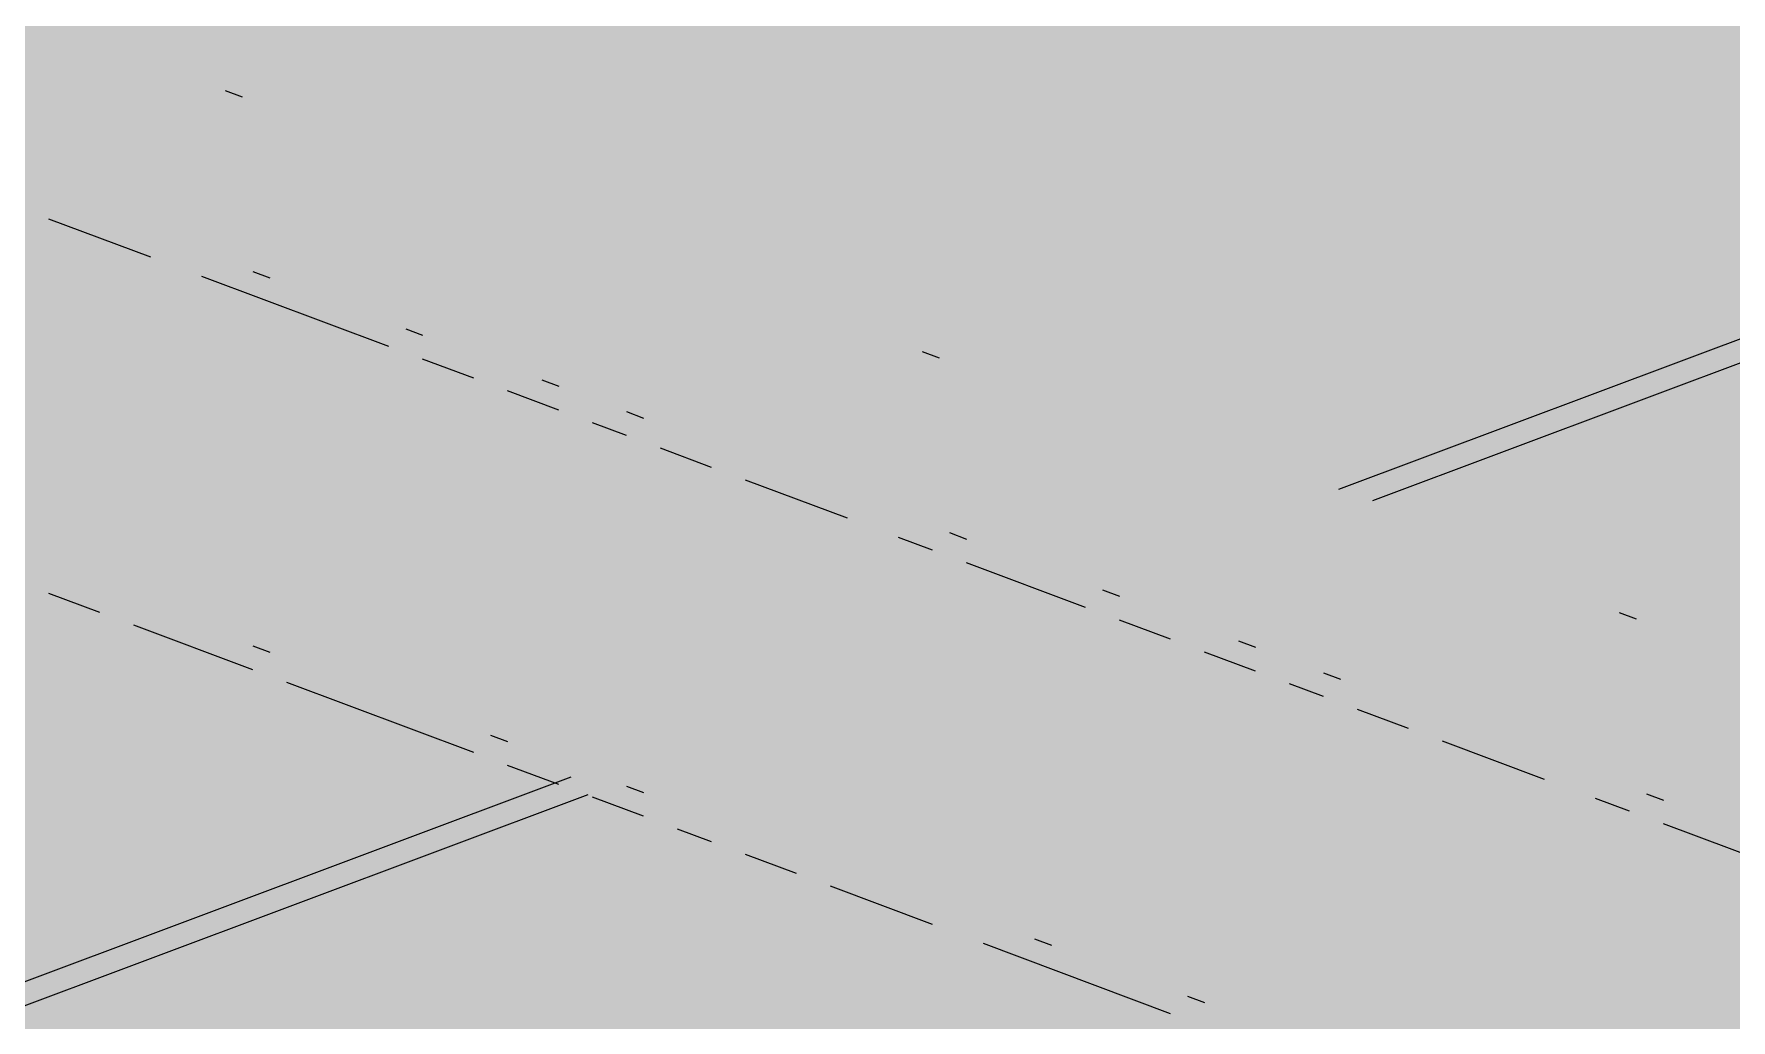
# Paper-space layout '03 3D Building and Roof' of a CAD drawing. Header units: millimetres. Extents: x 5 to 415, y 5 to 292.
# Drawn here: x 172.34 to 178.55, y 104.94 to 108.54 of the extents above; entities that cross this region are included whole.
import ezdxf

# ---------------------------------------------------------------- set-up
doc = ezdxf.new("R2010")
doc.units = ezdxf.units.MM
doc.layers.add('EXISTING', color=7, linetype='Continuous')
doc.layers.add('IMAGES', color=7, linetype='Continuous')

# ---------------------------------------------------------------- blocks, each defined once
blk = doc.blocks.new('SHEET_03')
at = {"layer": 'EXISTING', "color": 250, "lineweight": 9}
for p, q in [((177.1141, 106.8764), (181.482, 108.5126)), ((177.2389, 106.8357), (181.5444, 108.4485)), ((173.1044, 108.3111), (173.0422, 108.3344)), ((172.7686, 107.7252), (172.3955, 107.865)), ((173.6391, 107.3991), (172.9551, 107.6554)), ((173.1417, 107.6729), (173.2038, 107.6496)), ((173.7013, 107.4633), (173.7634, 107.44)), ((173.95, 107.2827), (173.7634, 107.3526)), ((175.6537, 107.3561), (175.5915, 107.3794)), ((174.1987, 107.2769), (174.2609, 107.2536)), ((174.2609, 107.1662), (174.0743, 107.2361)), ((174.5096, 107.1605), (174.5717, 107.1372)), ((174.5096, 107.073), (174.3852, 107.1196)), ((174.8205, 106.9566), (174.6339, 107.0265)), ((175.3179, 106.7703), (174.9448, 106.91)), ((175.6909, 106.7179), (175.7531, 106.6946)), ((175.6288, 106.6538), (175.5044, 106.7004)), ((176.1884, 106.4442), (175.7531, 106.6072)), ((172.5821, 106.4257), (172.3955, 106.4956)), ((176.2505, 106.5083), (176.3127, 106.485)), ((178.203, 106.4012), (178.1408, 106.4244)), ((173.1417, 106.2161), (172.7064, 106.3792)), ((176.4993, 106.3277), (176.3127, 106.3976)), ((173.1417, 106.3035), (173.2038, 106.2802)), ((176.8101, 106.2112), (176.6236, 106.2811)), ((176.748, 106.3219), (176.8101, 106.2986)), ((173.95, 105.9133), (173.266, 106.1695)), ((177.0589, 106.1181), (176.9345, 106.1647)), ((177.0589, 106.2055), (177.121, 106.1822)), ((177.3697, 106.0016), (177.1832, 106.0715)), ((174.0121, 105.9774), (174.0743, 105.9541)), ((177.8672, 105.8153), (177.4941, 105.955)), ((174.2609, 105.7969), (174.0743, 105.8667)), ((166.5065, 102.9027), (174.3062, 105.8245)), ((174.5096, 105.7911), (174.5717, 105.7678)), ((166.5065, 102.8153), (174.3686, 105.7605)), ((174.5717, 105.6804), (174.3852, 105.7503)), ((178.1781, 105.6988), (178.0537, 105.7454)), ((178.2402, 105.7629), (178.3024, 105.7396)), ((174.8205, 105.5872), (174.6961, 105.6338)), ((178.7377, 105.4892), (178.3024, 105.6522)), ((175.1313, 105.4708), (174.9448, 105.5406)), ((175.6288, 105.2844), (175.2557, 105.4242)), ((176.0018, 105.2321), (176.064, 105.2088)), ((176.4993, 104.9583), (175.8153, 105.2146)), ((176.5614, 105.0225), (176.6236, 104.9992))]:
    blk.add_line(p, q, dxfattribs=at)
at = {"layer": 'IMAGES', "color": 7}
for points in [[(172.2658, 108.4), (172.4371, 108.4), (172.2658, 108.5714), (172.4371, 108.5714)], [(172.4371, 108.4), (172.6085, 108.4), (172.4371, 108.5714), (172.6085, 108.5714)], [(172.6085, 108.4), (172.7798, 108.4), (172.6085, 108.5714), (172.7798, 108.5714)], [(172.7798, 108.4), (172.9512, 108.4), (172.7798, 108.5714), (172.9512, 108.5714)], [(172.9512, 108.4), (173.4653, 108.4), (172.9512, 108.5714), (173.4653, 108.5714)], [(173.4653, 108.4), (178.0921, 108.4), (173.4653, 108.5714), (178.0921, 108.5714)], [(178.0921, 108.4), (178.2635, 108.4), (178.0921, 108.5714), (178.2635, 108.5714)], [(178.2635, 108.4), (178.6062, 108.4), (178.2635, 108.5714), (178.6062, 108.5714)], [(172.0944, 108.2286), (172.4371, 108.2286), (172.0944, 108.4), (172.4371, 108.4)], [(172.4371, 108.2286), (172.6085, 108.2286), (172.4371, 108.4), (172.6085, 108.4)], [(172.6085, 108.2286), (172.7798, 108.2286), (172.6085, 108.4), (172.7798, 108.4)], [(172.7798, 108.2286), (172.9512, 108.2286), (172.7798, 108.4), (172.9512, 108.4)], [(172.9512, 108.2286), (173.1226, 108.2286), (172.9512, 108.4), (173.1226, 108.4)], [(173.1226, 108.2286), (173.2939, 108.2286), (173.1226, 108.4), (173.2939, 108.4)], [(173.2939, 108.2286), (173.4653, 108.2286), (173.2939, 108.4), (173.4653, 108.4)], [(173.4653, 108.2286), (173.6367, 108.2286), (173.4653, 108.4), (173.6367, 108.4)], [(173.6367, 108.2286), (173.808, 108.2286), (173.6367, 108.4), (173.808, 108.4)], [(173.808, 108.2286), (178.0921, 108.2286), (173.808, 108.4), (178.0921, 108.4)], [(178.0921, 108.2286), (178.4348, 108.2286), (178.0921, 108.4), (178.4348, 108.4)], [(178.4348, 108.2286), (178.6062, 108.2286), (178.4348, 108.4), (178.6062, 108.4)], [(172.2658, 108.0571), (172.4371, 108.0571), (172.2658, 108.2286), (172.4371, 108.2286)], [(172.4371, 108.0571), (172.7798, 108.0571), (172.4371, 108.2286), (172.7798, 108.2286)], [(172.7798, 108.0571), (172.9512, 108.0571), (172.7798, 108.2286), (172.9512, 108.2286)], [(172.9512, 108.0571), (173.2939, 108.0571), (172.9512, 108.2286), (173.2939, 108.2286)], [(173.2939, 108.0571), (173.4653, 108.0571), (173.2939, 108.2286), (173.4653, 108.2286)], [(173.4653, 108.0571), (173.6367, 108.0571), (173.4653, 108.2286), (173.6367, 108.2286)], [(173.6367, 108.0571), (173.808, 108.0571), (173.6367, 108.2286), (173.808, 108.2286)], [(173.808, 108.0571), (173.9794, 108.0571), (173.808, 108.2286), (173.9794, 108.2286)], [(173.9794, 108.0571), (174.3221, 108.0571), (173.9794, 108.2286), (174.3221, 108.2286)], [(174.3221, 108.0571), (177.4066, 108.0571), (174.3221, 108.2286), (177.4066, 108.2286)], [(177.4066, 108.0571), (177.578, 108.0571), (177.4066, 108.2286), (177.578, 108.2286)], [(177.578, 108.0571), (178.0921, 108.0571), (177.578, 108.2286), (178.0921, 108.2286)], [(178.0921, 108.0571), (178.2635, 108.0571), (178.0921, 108.2286), (178.2635, 108.2286)], [(178.2635, 108.0571), (178.4348, 108.0571), (178.2635, 108.2286), (178.4348, 108.2286)], [(178.4348, 108.0571), (178.6062, 108.0571), (178.4348, 108.2286), (178.6062, 108.2286)], [(172.2658, 107.8857), (172.4371, 107.8857), (172.2658, 108.0571), (172.4371, 108.0571)], [(172.4371, 107.8857), (172.6085, 107.8857), (172.4371, 108.0571), (172.6085, 108.0571)], [(172.6085, 107.8857), (172.7798, 107.8857), (172.6085, 108.0571), (172.7798, 108.0571)], [(172.7798, 107.8857), (173.1226, 107.8857), (172.7798, 108.0571), (173.1226, 108.0571)], [(173.1226, 107.7143), (173.2939, 107.7143), (173.1226, 108.0571), (173.2939, 108.0571)], [(173.2939, 107.8857), (173.4653, 107.8857), (173.2939, 108.0571), (173.4653, 108.0571)], [(173.4653, 107.8857), (173.6367, 107.8857), (173.4653, 108.0571), (173.6367, 108.0571)], [(173.6367, 107.8857), (173.808, 107.8857), (173.6367, 108.0571), (173.808, 108.0571)], [(173.808, 107.8857), (173.9794, 107.8857), (173.808, 108.0571), (173.9794, 108.0571)], [(173.9794, 107.8857), (174.3221, 107.8857), (173.9794, 108.0571), (174.3221, 108.0571)], [(174.3221, 107.8857), (174.6648, 107.8857), (174.3221, 108.0571), (174.6648, 108.0571)], [(174.6648, 107.8857), (174.8362, 107.8857), (174.6648, 108.0571), (174.8362, 108.0571)], [(174.8362, 107.8857), (176.8926, 107.8857), (174.8362, 108.0571), (176.8926, 108.0571)], [(176.8926, 107.8857), (177.0639, 107.8857), (176.8926, 108.0571), (177.0639, 108.0571)], [(177.0639, 107.8857), (177.4066, 107.8857), (177.0639, 108.0571), (177.4066, 108.0571)], [(177.4066, 107.8857), (177.578, 107.8857), (177.4066, 108.0571), (177.578, 108.0571)], [(177.578, 107.8857), (177.9207, 107.8857), (177.578, 108.0571), (177.9207, 108.0571)], [(177.9207, 107.8857), (178.0921, 107.8857), (177.9207, 108.0571), (178.0921, 108.0571)], [(178.0921, 107.8857), (178.2635, 107.8857), (178.0921, 108.0571), (178.2635, 108.0571)], [(178.2635, 107.8857), (178.4348, 107.8857), (178.2635, 108.0571), (178.4348, 108.0571)], [(178.4348, 107.8857), (178.6062, 107.8857), (178.4348, 108.0571), (178.6062, 108.0571)], [(172.2658, 107.7143), (172.7798, 107.7143), (172.2658, 107.8857), (172.7798, 107.8857)], [(172.7798, 107.7143), (172.9512, 107.7143), (172.7798, 107.8857), (172.9512, 107.8857)], [(172.9512, 107.7143), (173.1226, 107.7143), (172.9512, 107.8857), (173.1226, 107.8857)], [(173.2939, 107.7143), (173.4653, 107.7143), (173.2939, 107.8857), (173.4653, 107.8857)], [(173.4653, 107.7143), (173.6367, 107.7143), (173.4653, 107.8857), (173.6367, 107.8857)], [(173.6367, 107.7143), (173.9794, 107.7143), (173.6367, 107.8857), (173.9794, 107.8857)], [(173.9794, 107.7143), (174.1508, 107.7143), (173.9794, 107.8857), (174.1508, 107.8857)], [(174.1508, 107.7143), (174.3221, 107.7143), (174.1508, 107.8857), (174.3221, 107.8857)], [(174.3221, 107.7143), (174.4935, 107.7143), (174.3221, 107.8857), (174.4935, 107.8857)], [(174.4935, 107.7143), (174.6648, 107.7143), (174.4935, 107.8857), (174.6648, 107.8857)], [(174.6648, 107.7143), (174.8362, 107.7143), (174.6648, 107.8857), (174.8362, 107.8857)], [(174.8362, 107.7143), (175.1789, 107.7143), (174.8362, 107.8857), (175.1789, 107.8857)], [(175.1789, 107.7143), (176.5498, 107.7143), (175.1789, 107.8857), (176.5498, 107.8857)], [(176.5498, 107.7143), (176.7212, 107.7143), (176.5498, 107.8857), (176.7212, 107.8857)], [(176.7212, 107.7143), (176.8926, 107.7143), (176.7212, 107.8857), (176.8926, 107.8857)], [(176.8926, 107.7143), (177.0639, 107.7143), (176.8926, 107.8857), (177.0639, 107.8857)], [(177.0639, 107.7143), (177.4066, 107.7143), (177.0639, 107.8857), (177.4066, 107.8857)], [(177.4066, 107.7143), (177.578, 107.7143), (177.4066, 107.8857), (177.578, 107.8857)], [(177.578, 107.7143), (177.7494, 107.7143), (177.578, 107.8857), (177.7494, 107.8857)], [(177.7494, 107.7143), (177.9207, 107.7143), (177.7494, 107.8857), (177.9207, 107.8857)], [(177.9207, 107.7143), (178.0921, 107.7143), (177.9207, 107.8857), (178.0921, 107.8857)], [(178.0921, 107.7143), (178.9489, 107.7143), (178.0921, 107.8857), (178.9489, 107.8857)], [(172.2658, 107.5429), (172.4371, 107.5429), (172.2658, 107.7143), (172.4371, 107.7143)], [(172.4371, 107.5429), (172.6085, 107.5429), (172.4371, 107.7143), (172.6085, 107.7143)], [(172.6085, 107.5429), (172.9512, 107.5429), (172.6085, 107.7143), (172.9512, 107.7143)], [(172.9512, 107.5429), (173.1226, 107.5429), (172.9512, 107.7143), (173.1226, 107.7143)], [(173.1226, 107.3714), (173.2939, 107.3714), (173.1226, 107.7143), (173.2939, 107.7143)], [(173.2939, 107.5429), (173.4653, 107.5429), (173.2939, 107.7143), (173.4653, 107.7143)], [(173.4653, 107.5429), (173.6367, 107.5429), (173.4653, 107.7143), (173.6367, 107.7143)], [(173.6367, 107.5429), (173.808, 107.5429), (173.6367, 107.7143), (173.808, 107.7143)], [(173.808, 107.5429), (174.1508, 107.5429), (173.808, 107.7143), (174.1508, 107.7143)], [(174.1508, 107.5429), (174.3221, 107.5429), (174.1508, 107.7143), (174.3221, 107.7143)], [(174.3221, 107.5429), (174.4935, 107.5429), (174.3221, 107.7143), (174.4935, 107.7143)], [(174.4935, 107.5429), (174.6648, 107.5429), (174.4935, 107.7143), (174.6648, 107.7143)], [(174.6648, 107.5429), (174.8362, 107.5429), (174.6648, 107.7143), (174.8362, 107.7143)], [(174.8362, 107.5429), (175.0076, 107.5429), (174.8362, 107.7143), (175.0076, 107.7143)], [(175.0076, 107.5429), (175.1789, 107.5429), (175.0076, 107.7143), (175.1789, 107.7143)], [(175.1789, 107.5429), (175.693, 107.5429), (175.1789, 107.7143), (175.693, 107.7143)], [(175.693, 107.5429), (176.0357, 107.5429), (175.693, 107.7143), (176.0357, 107.7143)], [(176.0357, 107.5429), (176.2071, 107.5429), (176.0357, 107.7143), (176.2071, 107.7143)], [(176.2071, 107.5429), (176.5498, 107.5429), (176.2071, 107.7143), (176.5498, 107.7143)], [(176.5498, 107.5429), (176.7212, 107.5429), (176.5498, 107.7143), (176.7212, 107.7143)], [(176.7212, 107.5429), (176.8926, 107.5429), (176.7212, 107.7143), (176.8926, 107.7143)], [(176.8926, 107.5429), (177.0639, 107.5429), (176.8926, 107.7143), (177.0639, 107.7143)], [(177.0639, 107.5429), (177.4066, 107.5429), (177.0639, 107.7143), (177.4066, 107.7143)], [(177.4066, 107.5429), (177.578, 107.5429), (177.4066, 107.7143), (177.578, 107.7143)], [(177.578, 107.5429), (178.4348, 107.5429), (177.578, 107.7143), (178.4348, 107.7143)], [(178.4348, 107.5429), (178.9489, 107.5429), (178.4348, 107.7143), (178.9489, 107.7143)], [(171.4089, 107.3714), (172.6085, 107.3714), (171.4089, 107.5429), (172.6085, 107.5429)], [(172.6085, 107.3714), (172.9512, 107.3714), (172.6085, 107.5429), (172.9512, 107.5429)], [(172.9512, 107.3714), (173.1226, 107.3714), (172.9512, 107.5429), (173.1226, 107.5429)], [(173.2939, 107.3714), (173.4653, 107.3714), (173.2939, 107.5429), (173.4653, 107.5429)], [(173.4653, 107.2), (173.6367, 107.2), (173.4653, 107.5429), (173.6367, 107.5429)], [(173.6367, 107.3714), (173.808, 107.3714), (173.6367, 107.5429), (173.808, 107.5429)], [(173.808, 107.3714), (173.9794, 107.3714), (173.808, 107.5429), (173.9794, 107.5429)], [(173.9794, 107.3714), (174.1508, 107.3714), (173.9794, 107.5429), (174.1508, 107.5429)], [(174.1508, 107.3714), (174.3221, 107.3714), (174.1508, 107.5429), (174.3221, 107.5429)], [(174.3221, 107.3714), (174.4935, 107.3714), (174.3221, 107.5429), (174.4935, 107.5429)], [(174.4935, 107.3714), (174.6648, 107.3714), (174.4935, 107.5429), (174.6648, 107.5429)], [(174.6648, 107.3714), (174.8362, 107.3714), (174.6648, 107.5429), (174.8362, 107.5429)], [(174.8362, 107.3714), (175.0076, 107.3714), (174.8362, 107.5429), (175.0076, 107.5429)], [(175.0076, 107.3714), (175.1789, 107.3714), (175.0076, 107.5429), (175.1789, 107.5429)], [(175.1789, 107.3714), (175.3503, 107.3714), (175.1789, 107.5429), (175.3503, 107.5429)], [(175.3503, 107.3714), (175.5217, 107.3714), (175.3503, 107.5429), (175.5217, 107.5429)], [(175.5217, 107.3714), (175.693, 107.3714), (175.5217, 107.5429), (175.693, 107.5429)], [(175.693, 107.3714), (176.0357, 107.3714), (175.693, 107.5429), (176.0357, 107.5429)], [(176.0357, 107.3714), (176.2071, 107.3714), (176.0357, 107.5429), (176.2071, 107.5429)], [(176.2071, 107.3714), (176.3785, 107.3714), (176.2071, 107.5429), (176.3785, 107.5429)], [(176.3785, 107.3714), (176.5498, 107.3714), (176.3785, 107.5429), (176.5498, 107.5429)], [(176.5498, 107.3714), (176.8926, 107.3714), (176.5498, 107.5429), (176.8926, 107.5429)], [(176.8926, 107.3714), (178.0921, 107.3714), (176.8926, 107.5429), (178.0921, 107.5429)], [(178.0921, 107.3714), (178.2635, 107.3714), (178.0921, 107.5429), (178.2635, 107.5429)], [(178.2635, 107.3714), (178.4348, 107.3714), (178.2635, 107.5429), (178.4348, 107.5429)], [(178.4348, 107.3714), (178.6062, 107.3714), (178.4348, 107.5429), (178.6062, 107.5429)], [(171.4089, 107.2), (172.9512, 107.2), (171.4089, 107.3714), (172.9512, 107.3714)], [(172.9512, 107.2), (173.1226, 107.2), (172.9512, 107.3714), (173.1226, 107.3714)], [(173.1226, 107.2), (173.4653, 107.2), (173.1226, 107.3714), (173.4653, 107.3714)], [(173.6367, 107.2), (173.9794, 107.2), (173.6367, 107.3714), (173.9794, 107.3714)], [(173.9794, 107.2), (174.3221, 107.2), (173.9794, 107.3714), (174.3221, 107.3714)], [(174.3221, 107.2), (174.4935, 107.2), (174.3221, 107.3714), (174.4935, 107.3714)], [(174.4935, 107.2), (174.6648, 107.2), (174.4935, 107.3714), (174.6648, 107.3714)], [(174.6648, 107.2), (174.8362, 107.2), (174.6648, 107.3714), (174.8362, 107.3714)], [(174.8362, 107.2), (175.0076, 107.2), (174.8362, 107.3714), (175.0076, 107.3714)], [(175.0076, 107.2), (175.1789, 107.2), (175.0076, 107.3714), (175.1789, 107.3714)], [(175.1789, 107.0286), (175.3503, 107.0286), (175.1789, 107.3714), (175.3503, 107.3714)], [(175.3503, 107.2), (175.5217, 107.2), (175.3503, 107.3714), (175.5217, 107.3714)], [(175.5217, 107.2), (175.693, 107.2), (175.5217, 107.3714), (175.693, 107.3714)], [(175.693, 107.2), (176.2071, 107.2), (175.693, 107.3714), (176.2071, 107.3714)], [(176.2071, 107.2), (176.3785, 107.2), (176.2071, 107.3714), (176.3785, 107.3714)], [(176.3785, 107.2), (176.5498, 107.2), (176.3785, 107.3714), (176.5498, 107.3714)], [(176.5498, 107.2), (176.7212, 107.2), (176.5498, 107.3714), (176.7212, 107.3714)], [(176.7212, 107.0286), (176.8926, 107.0286), (176.7212, 107.3714), (176.8926, 107.3714)], [(176.8926, 107.2), (177.578, 107.2), (176.8926, 107.3714), (177.578, 107.3714)], [(177.578, 107.2), (177.7494, 107.2), (177.578, 107.3714), (177.7494, 107.3714)], [(177.7494, 107.2), (177.9207, 107.2), (177.7494, 107.3714), (177.9207, 107.3714)], [(177.9207, 107.2), (178.0921, 107.2), (177.9207, 107.3714), (178.0921, 107.3714)], [(178.0921, 107.2), (178.4348, 107.2), (178.0921, 107.3714), (178.4348, 107.3714)], [(178.4348, 107.2), (178.6062, 107.2), (178.4348, 107.3714), (178.6062, 107.3714)], [(172.0944, 107.0286), (173.4653, 107.0286), (172.0944, 107.2), (173.4653, 107.2)], [(173.4653, 107.0286), (173.808, 107.0286), (173.4653, 107.2), (173.808, 107.2)], [(173.808, 107.0286), (173.9794, 107.0286), (173.808, 107.2), (173.9794, 107.2)], [(173.9794, 107.0286), (174.1508, 107.0286), (173.9794, 107.2), (174.1508, 107.2)], [(174.1508, 107.0286), (174.3221, 107.0286), (174.1508, 107.2), (174.3221, 107.2)], [(174.3221, 107.0286), (174.4935, 107.0286), (174.3221, 107.2), (174.4935, 107.2)], [(174.4935, 107.0286), (174.6648, 107.0286), (174.4935, 107.2), (174.6648, 107.2)], [(174.6648, 107.0286), (174.8362, 107.0286), (174.6648, 107.2), (174.8362, 107.2)], [(174.8362, 107.0286), (175.0076, 107.0286), (174.8362, 107.2), (175.0076, 107.2)], [(175.0076, 107.0286), (175.1789, 107.0286), (175.0076, 107.2), (175.1789, 107.2)], [(175.3503, 107.0286), (175.5217, 107.0286), (175.3503, 107.2), (175.5217, 107.2)], [(175.5217, 107.0286), (175.693, 107.0286), (175.5217, 107.2), (175.693, 107.2)], [(175.693, 107.0286), (175.8644, 107.0286), (175.693, 107.2), (175.8644, 107.2)], [(175.8644, 107.0286), (176.0357, 107.0286), (175.8644, 107.2), (176.0357, 107.2)], [(176.0357, 107.0286), (176.2071, 107.0286), (176.0357, 107.2), (176.2071, 107.2)], [(176.2071, 107.0286), (176.3785, 107.0286), (176.2071, 107.2), (176.3785, 107.2)], [(176.3785, 106.8571), (176.7212, 106.8571), (176.3785, 107.2), (176.7212, 107.2)], [(176.8926, 107.0286), (177.0639, 107.0286), (176.8926, 107.2), (177.0639, 107.2)], [(177.0639, 107.0286), (177.2353, 107.0286), (177.0639, 107.2), (177.2353, 107.2)], [(177.2353, 107.0286), (177.4066, 107.0286), (177.2353, 107.2), (177.4066, 107.2)], [(177.4066, 107.0286), (177.578, 107.0286), (177.4066, 107.2), (177.578, 107.2)], [(177.578, 107.0286), (177.7494, 107.0286), (177.578, 107.2), (177.7494, 107.2)], [(177.7494, 107.0286), (177.9207, 107.0286), (177.7494, 107.2), (177.9207, 107.2)], [(177.9207, 107.0286), (178.2635, 107.0286), (177.9207, 107.2), (178.2635, 107.2)], [(178.2635, 107.0286), (178.4348, 107.0286), (178.2635, 107.2), (178.4348, 107.2)], [(178.4348, 107.0286), (178.6062, 107.0286), (178.4348, 107.2), (178.6062, 107.2)], [(172.2658, 106.8571), (172.4371, 106.8571), (172.2658, 107.0286), (172.4371, 107.0286)], [(172.4371, 106.8571), (173.808, 106.8571), (172.4371, 107.0286), (173.808, 107.0286)], [(173.808, 106.8571), (173.9794, 106.8571), (173.808, 107.0286), (173.9794, 107.0286)], [(173.9794, 106.8571), (174.3221, 106.8571), (173.9794, 107.0286), (174.3221, 107.0286)], [(174.3221, 106.8571), (174.4935, 106.8571), (174.3221, 107.0286), (174.4935, 107.0286)], [(174.4935, 106.8571), (174.6648, 106.8571), (174.4935, 107.0286), (174.6648, 107.0286)], [(174.6648, 106.8571), (175.0076, 106.8571), (174.6648, 107.0286), (175.0076, 107.0286)], [(175.0076, 106.8571), (175.1789, 106.8571), (175.0076, 107.0286), (175.1789, 107.0286)], [(175.1789, 106.8571), (175.3503, 106.8571), (175.1789, 107.0286), (175.3503, 107.0286)], [(175.3503, 106.8571), (175.5217, 106.8571), (175.3503, 107.0286), (175.5217, 107.0286)], [(175.5217, 106.8571), (175.8644, 106.8571), (175.5217, 107.0286), (175.8644, 107.0286)], [(175.8644, 106.6857), (176.2071, 106.6857), (175.8644, 107.0286), (176.2071, 107.0286)], [(176.2071, 106.8571), (176.3785, 106.8571), (176.2071, 107.0286), (176.3785, 107.0286)], [(176.7212, 106.8571), (176.8926, 106.8571), (176.7212, 107.0286), (176.8926, 107.0286)], [(176.8926, 106.8571), (177.2353, 106.8571), (176.8926, 107.0286), (177.2353, 107.0286)], [(177.2353, 106.8571), (177.4066, 106.8571), (177.2353, 107.0286), (177.4066, 107.0286)], [(177.4066, 106.8571), (177.9207, 106.8571), (177.4066, 107.0286), (177.9207, 107.0286)], [(177.9207, 106.8571), (178.0921, 106.8571), (177.9207, 107.0286), (178.0921, 107.0286)], [(178.0921, 106.8571), (178.2635, 106.8571), (178.0921, 107.0286), (178.2635, 107.0286)], [(178.2635, 106.8571), (178.4348, 106.8571), (178.2635, 107.0286), (178.4348, 107.0286)], [(178.4348, 106.8571), (180.3198, 106.8571), (178.4348, 107.0286), (180.3198, 107.0286)], [(172.2658, 106.6857), (172.4371, 106.6857), (172.2658, 106.8571), (172.4371, 106.8571)], [(172.4371, 106.6857), (172.6085, 106.6857), (172.4371, 106.8571), (172.6085, 106.8571)], [(172.6085, 106.6857), (172.7798, 106.6857), (172.6085, 106.8571), (172.7798, 106.8571)], [(172.7798, 106.6857), (172.9512, 106.6857), (172.7798, 106.8571), (172.9512, 106.8571)], [(172.9512, 106.6857), (174.3221, 106.6857), (172.9512, 106.8571), (174.3221, 106.8571)], [(174.3221, 106.6857), (174.8362, 106.6857), (174.3221, 106.8571), (174.8362, 106.8571)], [(174.8362, 106.6857), (175.0076, 106.6857), (174.8362, 106.8571), (175.0076, 106.8571)], [(175.0076, 106.6857), (175.1789, 106.6857), (175.0076, 106.8571), (175.1789, 106.8571)], [(175.1789, 106.6857), (175.3503, 106.6857), (175.1789, 106.8571), (175.3503, 106.8571)], [(175.3503, 106.6857), (175.5217, 106.6857), (175.3503, 106.8571), (175.5217, 106.8571)], [(175.5217, 106.6857), (175.8644, 106.6857), (175.5217, 106.8571), (175.8644, 106.8571)], [(176.2071, 106.6857), (176.7212, 106.6857), (176.2071, 106.8571), (176.7212, 106.8571)], [(176.7212, 106.6857), (176.8926, 106.6857), (176.7212, 106.8571), (176.8926, 106.8571)], [(176.8926, 106.6857), (177.0639, 106.6857), (176.8926, 106.8571), (177.0639, 106.8571)], [(177.0639, 106.6857), (177.2353, 106.6857), (177.0639, 106.8571), (177.2353, 106.8571)], [(177.2353, 106.6857), (177.4066, 106.6857), (177.2353, 106.8571), (177.4066, 106.8571)], [(177.4066, 106.6857), (177.578, 106.6857), (177.4066, 106.8571), (177.578, 106.8571)], [(177.578, 106.6857), (177.9207, 106.6857), (177.578, 106.8571), (177.9207, 106.8571)], [(177.9207, 106.6857), (178.2635, 106.6857), (177.9207, 106.8571), (178.2635, 106.8571)], [(178.2635, 106.6857), (179.6344, 106.6857), (178.2635, 106.8571), (179.6344, 106.8571)], [(172.2658, 106.5143), (172.4371, 106.5143), (172.2658, 106.6857), (172.4371, 106.6857)], [(172.4371, 106.5143), (172.7798, 106.5143), (172.4371, 106.6857), (172.7798, 106.6857)], [(172.7798, 106.5143), (173.1226, 106.5143), (172.7798, 106.6857), (173.1226, 106.6857)], [(173.1226, 106.5143), (173.4653, 106.5143), (173.1226, 106.6857), (173.4653, 106.6857)], [(173.4653, 106.5143), (173.808, 106.5143), (173.4653, 106.6857), (173.808, 106.6857)], [(173.808, 106.5143), (174.8362, 106.5143), (173.808, 106.6857), (174.8362, 106.6857)], [(174.8362, 106.5143), (175.1789, 106.5143), (174.8362, 106.6857), (175.1789, 106.6857)], [(175.1789, 106.5143), (175.3503, 106.5143), (175.1789, 106.6857), (175.3503, 106.6857)], [(175.3503, 106.5143), (175.5217, 106.5143), (175.3503, 106.6857), (175.5217, 106.6857)], [(175.5217, 106.5143), (175.693, 106.5143), (175.5217, 106.6857), (175.693, 106.6857)], [(175.693, 106.5143), (175.8644, 106.5143), (175.693, 106.6857), (175.8644, 106.6857)], [(175.8644, 106.5143), (176.0357, 106.5143), (175.8644, 106.6857), (176.0357, 106.6857)], [(176.0357, 106.5143), (176.2071, 106.5143), (176.0357, 106.6857), (176.2071, 106.6857)], [(176.2071, 106.5143), (176.3785, 106.5143), (176.2071, 106.6857), (176.3785, 106.6857)], [(176.3785, 106.5143), (177.0639, 106.5143), (176.3785, 106.6857), (177.0639, 106.6857)], [(177.0639, 106.5143), (177.2353, 106.5143), (177.0639, 106.6857), (177.2353, 106.6857)], [(177.2353, 106.3429), (177.578, 106.3429), (177.2353, 106.6857), (177.578, 106.6857)], [(177.578, 106.5143), (177.7494, 106.5143), (177.578, 106.6857), (177.7494, 106.6857)], [(177.7494, 106.5143), (177.9207, 106.5143), (177.7494, 106.6857), (177.9207, 106.6857)], [(177.9207, 106.5143), (178.0921, 106.5143), (177.9207, 106.6857), (178.0921, 106.6857)], [(178.0921, 106.5143), (179.2916, 106.5143), (178.0921, 106.6857), (179.2916, 106.6857)], [(172.2658, 106.3429), (172.4371, 106.3429), (172.2658, 106.5143), (172.4371, 106.5143)], [(172.4371, 106.3429), (172.6085, 106.3429), (172.4371, 106.5143), (172.6085, 106.5143)], [(172.6085, 106.3429), (172.7798, 106.3429), (172.6085, 106.5143), (172.7798, 106.5143)], [(172.7798, 106.3429), (173.1226, 106.3429), (172.7798, 106.5143), (173.1226, 106.5143)], [(173.1226, 106.3429), (173.2939, 106.3429), (173.1226, 106.5143), (173.2939, 106.5143)], [(173.2939, 106.3429), (173.4653, 106.3429), (173.2939, 106.5143), (173.4653, 106.5143)], [(173.4653, 106.1714), (173.6367, 106.1714), (173.4653, 106.5143), (173.6367, 106.5143)], [(173.6367, 106.3429), (173.808, 106.3429), (173.6367, 106.5143), (173.808, 106.5143)], [(173.808, 106.3429), (173.9794, 106.3429), (173.808, 106.5143), (173.9794, 106.5143)], [(173.9794, 106.3429), (175.1789, 106.3429), (173.9794, 106.5143), (175.1789, 106.5143)], [(175.1789, 106.3429), (175.5217, 106.3429), (175.1789, 106.5143), (175.5217, 106.5143)], [(175.5217, 106.3429), (175.693, 106.3429), (175.5217, 106.5143), (175.693, 106.5143)], [(175.693, 106.3429), (175.8644, 106.3429), (175.693, 106.5143), (175.8644, 106.5143)], [(175.8644, 106.3429), (176.2071, 106.3429), (175.8644, 106.5143), (176.2071, 106.5143)], [(176.2071, 106.3429), (176.3785, 106.3429), (176.2071, 106.5143), (176.3785, 106.5143)], [(176.3785, 106.3429), (176.5498, 106.3429), (176.3785, 106.5143), (176.5498, 106.5143)], [(176.5498, 106.3429), (176.8926, 106.3429), (176.5498, 106.5143), (176.8926, 106.5143)], [(176.8926, 106.3429), (177.2353, 106.3429), (176.8926, 106.5143), (177.2353, 106.5143)], [(177.578, 106.3429), (177.9207, 106.3429), (177.578, 106.5143), (177.9207, 106.5143)], [(177.9207, 106.3429), (178.0921, 106.3429), (177.9207, 106.5143), (178.0921, 106.5143)], [(178.0921, 106.3429), (178.4348, 106.3429), (178.0921, 106.5143), (178.4348, 106.5143)], [(178.4348, 106.3429), (178.6062, 106.3429), (178.4348, 106.5143), (178.6062, 106.5143)], [(172.2658, 106.1714), (172.4371, 106.1714), (172.2658, 106.3429), (172.4371, 106.3429)], [(172.4371, 106.1714), (172.6085, 106.1714), (172.4371, 106.3429), (172.6085, 106.3429)], [(172.6085, 106.1714), (172.7798, 106.1714), (172.6085, 106.3429), (172.7798, 106.3429)], [(172.7798, 106.1714), (173.1226, 106.1714), (172.7798, 106.3429), (173.1226, 106.3429)], [(173.1226, 106.1714), (173.2939, 106.1714), (173.1226, 106.3429), (173.2939, 106.3429)], [(173.2939, 106.1714), (173.4653, 106.1714), (173.2939, 106.3429), (173.4653, 106.3429)], [(173.6367, 106.1714), (173.808, 106.1714), (173.6367, 106.3429), (173.808, 106.3429)], [(173.808, 106), (173.9794, 106), (173.808, 106.3429), (173.9794, 106.3429)], [(173.9794, 106.1714), (174.1508, 106.1714), (173.9794, 106.3429), (174.1508, 106.3429)], [(174.1508, 106.1714), (174.3221, 106.1714), (174.1508, 106.3429), (174.3221, 106.3429)], [(174.3221, 106.1714), (175.693, 106.1714), (174.3221, 106.3429), (175.693, 106.3429)], [(175.693, 106.1714), (176.0357, 106.1714), (175.693, 106.3429), (176.0357, 106.3429)], [(176.0357, 106.1714), (176.2071, 106.1714), (176.0357, 106.3429), (176.2071, 106.3429)], [(176.2071, 106.1714), (176.3785, 106.1714), (176.2071, 106.3429), (176.3785, 106.3429)], [(176.3785, 106.1714), (176.5498, 106.1714), (176.3785, 106.3429), (176.5498, 106.3429)], [(176.5498, 106.1714), (176.8926, 106.1714), (176.5498, 106.3429), (176.8926, 106.3429)], [(176.8926, 106.1714), (177.0639, 106.1714), (176.8926, 106.3429), (177.0639, 106.3429)], [(177.0639, 106.1714), (177.2353, 106.1714), (177.0639, 106.3429), (177.2353, 106.3429)], [(177.2353, 106.1714), (177.4066, 106.1714), (177.2353, 106.3429), (177.4066, 106.3429)], [(177.4066, 106.1714), (178.4348, 106.1714), (177.4066, 106.3429), (178.4348, 106.3429)], [(178.4348, 106.1714), (178.9489, 106.1714), (178.4348, 106.3429), (178.9489, 106.3429)], [(172.2658, 106), (172.4371, 106), (172.2658, 106.1714), (172.4371, 106.1714)], [(172.4371, 106), (172.7798, 106), (172.4371, 106.1714), (172.7798, 106.1714)], [(172.7798, 106), (172.9512, 106), (172.7798, 106.1714), (172.9512, 106.1714)], [(172.9512, 106), (173.1226, 106), (172.9512, 106.1714), (173.1226, 106.1714)], [(173.1226, 106), (173.2939, 106), (173.1226, 106.1714), (173.2939, 106.1714)], [(173.2939, 106), (173.4653, 106), (173.2939, 106.1714), (173.4653, 106.1714)], [(173.4653, 106), (173.6367, 106), (173.4653, 106.1714), (173.6367, 106.1714)], [(173.6367, 106), (173.808, 106), (173.6367, 106.1714), (173.808, 106.1714)], [(173.9794, 106), (174.1508, 106), (173.9794, 106.1714), (174.1508, 106.1714)], [(174.1508, 106), (174.3221, 106), (174.1508, 106.1714), (174.3221, 106.1714)], [(174.3221, 106), (174.6648, 106), (174.3221, 106.1714), (174.6648, 106.1714)], [(174.6648, 106), (174.8362, 106), (174.6648, 106.1714), (174.8362, 106.1714)], [(174.8362, 106), (176.0357, 106), (174.8362, 106.1714), (176.0357, 106.1714)], [(176.0357, 106), (176.2071, 106), (176.0357, 106.1714), (176.2071, 106.1714)], [(176.2071, 106), (176.5498, 106), (176.2071, 106.1714), (176.5498, 106.1714)], [(176.5498, 106), (176.7212, 106), (176.5498, 106.1714), (176.7212, 106.1714)], [(176.7212, 106), (176.8926, 106), (176.7212, 106.1714), (176.8926, 106.1714)], [(176.8926, 106), (177.0639, 106), (176.8926, 106.1714), (177.0639, 106.1714)], [(177.0639, 106), (177.2353, 106), (177.0639, 106.1714), (177.2353, 106.1714)], [(177.2353, 106), (177.4066, 106), (177.2353, 106.1714), (177.4066, 106.1714)], [(177.4066, 105.8286), (177.578, 105.8286), (177.4066, 106.1714), (177.578, 106.1714)], [(177.578, 106), (177.7494, 106), (177.578, 106.1714), (177.7494, 106.1714)], [(177.7494, 106), (177.9207, 106), (177.7494, 106.1714), (177.9207, 106.1714)], [(177.9207, 106), (178.4348, 106), (177.9207, 106.1714), (178.4348, 106.1714)], [(178.4348, 106), (178.6062, 106), (178.4348, 106.1714), (178.6062, 106.1714)], [(172.2658, 105.8286), (172.4371, 105.8286), (172.2658, 106), (172.4371, 106)], [(172.4371, 105.8286), (172.6085, 105.8286), (172.4371, 106), (172.6085, 106)], [(172.6085, 105.8286), (172.7798, 105.8286), (172.6085, 106), (172.7798, 106)], [(172.7798, 105.8286), (172.9512, 105.8286), (172.7798, 106), (172.9512, 106)], [(172.9512, 105.8286), (173.2939, 105.8286), (172.9512, 106), (173.2939, 106)], [(173.2939, 105.8286), (173.4653, 105.8286), (173.2939, 106), (173.4653, 106)], [(173.4653, 105.8286), (173.6367, 105.8286), (173.4653, 106), (173.6367, 106)], [(173.6367, 105.8286), (173.9794, 105.8286), (173.6367, 106), (173.9794, 106)], [(173.9794, 105.6571), (174.1508, 105.6571), (173.9794, 106), (174.1508, 106)], [(174.1508, 105.8286), (174.3221, 105.8286), (174.1508, 106), (174.3221, 106)], [(174.3221, 105.8286), (174.4935, 105.8286), (174.3221, 106), (174.4935, 106)], [(174.4935, 105.8286), (174.6648, 105.8286), (174.4935, 106), (174.6648, 106)], [(174.6648, 105.8286), (174.8362, 105.8286), (174.6648, 106), (174.8362, 106)], [(174.8362, 105.8286), (175.0076, 105.8286), (174.8362, 106), (175.0076, 106)], [(175.0076, 105.8286), (175.1789, 105.8286), (175.0076, 106), (175.1789, 106)], [(175.1789, 105.8286), (176.5498, 105.8286), (175.1789, 106), (176.5498, 106)], [(176.5498, 105.8286), (176.7212, 105.8286), (176.5498, 106), (176.7212, 106)], [(176.7212, 105.8286), (177.0639, 105.8286), (176.7212, 106), (177.0639, 106)], [(177.0639, 105.8286), (177.2353, 105.8286), (177.0639, 106), (177.2353, 106)], [(177.2353, 105.8286), (177.4066, 105.8286), (177.2353, 106), (177.4066, 106)], [(177.578, 105.8286), (177.9207, 105.8286), (177.578, 106), (177.9207, 106)], [(177.9207, 105.8286), (178.0921, 105.8286), (177.9207, 106), (178.0921, 106)], [(178.0921, 105.8286), (178.6062, 105.8286), (178.0921, 106), (178.6062, 106)], [(172.2658, 105.6571), (172.4371, 105.6571), (172.2658, 105.8286), (172.4371, 105.8286)], [(172.4371, 105.6571), (173.4653, 105.6571), (172.4371, 105.8286), (173.4653, 105.8286)], [(173.4653, 105.6571), (173.6367, 105.6571), (173.4653, 105.8286), (173.6367, 105.8286)], [(173.6367, 105.6571), (173.808, 105.6571), (173.6367, 105.8286), (173.808, 105.8286)], [(173.808, 105.6571), (173.9794, 105.6571), (173.808, 105.8286), (173.9794, 105.8286)], [(174.1508, 105.6571), (174.3221, 105.6571), (174.1508, 105.8286), (174.3221, 105.8286)], [(174.3221, 105.6571), (174.6648, 105.6571), (174.3221, 105.8286), (174.6648, 105.8286)], [(174.6648, 105.6571), (174.8362, 105.6571), (174.6648, 105.8286), (174.8362, 105.8286)], [(174.8362, 105.6571), (175.0076, 105.6571), (174.8362, 105.8286), (175.0076, 105.8286)], [(175.0076, 105.6571), (175.1789, 105.6571), (175.0076, 105.8286), (175.1789, 105.8286)], [(175.1789, 105.6571), (175.5217, 105.6571), (175.1789, 105.8286), (175.5217, 105.8286)], [(175.5217, 105.6571), (175.693, 105.6571), (175.5217, 105.8286), (175.693, 105.8286)], [(175.693, 105.6571), (176.0357, 105.6571), (175.693, 105.8286), (176.0357, 105.8286)], [(176.0357, 105.6571), (176.3785, 105.6571), (176.0357, 105.8286), (176.3785, 105.8286)], [(176.3785, 105.6571), (177.0639, 105.6571), (176.3785, 105.8286), (177.0639, 105.8286)], [(177.0639, 105.6571), (177.2353, 105.6571), (177.0639, 105.8286), (177.2353, 105.8286)], [(177.2353, 105.6571), (177.4066, 105.6571), (177.2353, 105.8286), (177.4066, 105.8286)], [(177.4066, 105.6571), (177.578, 105.6571), (177.4066, 105.8286), (177.578, 105.8286)], [(177.578, 105.6571), (177.7494, 105.6571), (177.578, 105.8286), (177.7494, 105.8286)], [(177.7494, 105.6571), (178.4348, 105.6571), (177.7494, 105.8286), (178.4348, 105.8286)], [(178.4348, 105.6571), (178.6062, 105.6571), (178.4348, 105.8286), (178.6062, 105.8286)], [(172.2658, 105.4857), (172.9512, 105.4857), (172.2658, 105.6571), (172.9512, 105.6571)], [(172.9512, 105.4857), (173.1226, 105.4857), (172.9512, 105.6571), (173.1226, 105.6571)], [(173.1226, 105.4857), (173.2939, 105.4857), (173.1226, 105.6571), (173.2939, 105.6571)], [(173.2939, 105.4857), (173.4653, 105.4857), (173.2939, 105.6571), (173.4653, 105.6571)], [(173.4653, 105.4857), (173.6367, 105.4857), (173.4653, 105.6571), (173.6367, 105.6571)], [(173.6367, 105.3143), (173.808, 105.3143), (173.6367, 105.6571), (173.808, 105.6571)], [(173.808, 105.4857), (174.1508, 105.4857), (173.808, 105.6571), (174.1508, 105.6571)], [(174.1508, 105.4857), (174.6648, 105.4857), (174.1508, 105.6571), (174.6648, 105.6571)], [(174.6648, 105.4857), (174.8362, 105.4857), (174.6648, 105.6571), (174.8362, 105.6571)], [(174.8362, 105.4857), (175.0076, 105.4857), (174.8362, 105.6571), (175.0076, 105.6571)], [(175.0076, 105.4857), (175.1789, 105.4857), (175.0076, 105.6571), (175.1789, 105.6571)], [(175.1789, 105.4857), (175.3503, 105.4857), (175.1789, 105.6571), (175.3503, 105.6571)], [(175.3503, 105.4857), (175.5217, 105.4857), (175.3503, 105.6571), (175.5217, 105.6571)], [(175.5217, 105.4857), (175.693, 105.4857), (175.5217, 105.6571), (175.693, 105.6571)], [(175.693, 105.4857), (175.8644, 105.4857), (175.693, 105.6571), (175.8644, 105.6571)], [(175.8644, 105.4857), (176.0357, 105.4857), (175.8644, 105.6571), (176.0357, 105.6571)], [(176.0357, 105.4857), (176.3785, 105.4857), (176.0357, 105.6571), (176.3785, 105.6571)], [(176.3785, 105.3143), (176.5498, 105.3143), (176.3785, 105.6571), (176.5498, 105.6571)], [(176.5498, 105.4857), (177.578, 105.4857), (176.5498, 105.6571), (177.578, 105.6571)], [(177.578, 105.4857), (177.7494, 105.4857), (177.578, 105.6571), (177.7494, 105.6571)], [(177.7494, 105.4857), (177.9207, 105.4857), (177.7494, 105.6571), (177.9207, 105.6571)], [(177.9207, 105.4857), (178.0921, 105.4857), (177.9207, 105.6571), (178.0921, 105.6571)], [(178.0921, 105.4857), (178.2635, 105.4857), (178.0921, 105.6571), (178.2635, 105.6571)], [(178.2635, 105.4857), (178.4348, 105.4857), (178.2635, 105.6571), (178.4348, 105.6571)], [(178.4348, 105.4857), (178.9489, 105.4857), (178.4348, 105.6571), (178.9489, 105.6571)], [(171.7517, 105.3143), (172.4371, 105.3143), (171.7517, 105.4857), (172.4371, 105.4857)], [(172.4371, 105.3143), (172.7798, 105.3143), (172.4371, 105.4857), (172.7798, 105.4857)], [(172.7798, 105.3143), (172.9512, 105.3143), (172.7798, 105.4857), (172.9512, 105.4857)], [(172.9512, 105.3143), (173.1226, 105.3143), (172.9512, 105.4857), (173.1226, 105.4857)], [(173.1226, 105.3143), (173.2939, 105.3143), (173.1226, 105.4857), (173.2939, 105.4857)], [(173.2939, 105.3143), (173.6367, 105.3143), (173.2939, 105.4857), (173.6367, 105.4857)], [(173.808, 105.3143), (173.9794, 105.3143), (173.808, 105.4857), (173.9794, 105.4857)], [(173.9794, 105.3143), (174.1508, 105.3143), (173.9794, 105.4857), (174.1508, 105.4857)], [(174.1508, 105.3143), (174.8362, 105.3143), (174.1508, 105.4857), (174.8362, 105.4857)], [(174.8362, 105.3143), (175.0076, 105.3143), (174.8362, 105.4857), (175.0076, 105.4857)], [(175.0076, 105.3143), (175.1789, 105.3143), (175.0076, 105.4857), (175.1789, 105.4857)], [(175.1789, 105.3143), (175.3503, 105.3143), (175.1789, 105.4857), (175.3503, 105.4857)], [(175.3503, 105.1429), (175.5217, 105.1429), (175.3503, 105.4857), (175.5217, 105.4857)], [(175.5217, 105.3143), (175.693, 105.3143), (175.5217, 105.4857), (175.693, 105.4857)], [(175.693, 105.3143), (175.8644, 105.3143), (175.693, 105.4857), (175.8644, 105.4857)], [(175.8644, 105.3143), (176.0357, 105.3143), (175.8644, 105.4857), (176.0357, 105.4857)], [(176.0357, 105.3143), (176.2071, 105.3143), (176.0357, 105.4857), (176.2071, 105.4857)], [(176.2071, 105.3143), (176.3785, 105.3143), (176.2071, 105.4857), (176.3785, 105.4857)], [(176.5498, 105.3143), (177.9207, 105.3143), (176.5498, 105.4857), (177.9207, 105.4857)], [(177.9207, 105.3143), (178.0921, 105.3143), (177.9207, 105.4857), (178.0921, 105.4857)], [(178.0921, 105.3143), (178.2635, 105.3143), (178.0921, 105.4857), (178.2635, 105.4857)], [(178.2635, 105.3143), (178.4348, 105.3143), (178.2635, 105.4857), (178.4348, 105.4857)], [(178.4348, 105.3143), (178.6062, 105.3143), (178.4348, 105.4857), (178.6062, 105.4857)], [(172.2658, 105.1429), (172.4371, 105.1429), (172.2658, 105.3143), (172.4371, 105.3143)], [(172.4371, 105.1429), (172.6085, 105.1429), (172.4371, 105.3143), (172.6085, 105.3143)], [(172.6085, 105.1429), (172.7798, 105.1429), (172.6085, 105.3143), (172.7798, 105.3143)], [(172.7798, 105.1429), (173.2939, 105.1429), (172.7798, 105.3143), (173.2939, 105.3143)], [(173.2939, 105.1429), (173.4653, 105.1429), (173.2939, 105.3143), (173.4653, 105.3143)], [(173.4653, 105.1429), (173.6367, 105.1429), (173.4653, 105.3143), (173.6367, 105.3143)], [(173.6367, 105.1429), (173.808, 105.1429), (173.6367, 105.3143), (173.808, 105.3143)], [(173.808, 105.1429), (174.8362, 105.1429), (173.808, 105.3143), (174.8362, 105.3143)], [(174.8362, 105.1429), (175.1789, 105.1429), (174.8362, 105.3143), (175.1789, 105.3143)], [(175.1789, 105.1429), (175.3503, 105.1429), (175.1789, 105.3143), (175.3503, 105.3143)], [(175.5217, 105.1429), (175.8644, 105.1429), (175.5217, 105.3143), (175.8644, 105.3143)], [(175.8644, 105.1429), (176.0357, 105.1429), (175.8644, 105.3143), (176.0357, 105.3143)], [(176.0357, 105.1429), (176.2071, 105.1429), (176.0357, 105.3143), (176.2071, 105.3143)], [(176.2071, 105.1429), (176.3785, 105.1429), (176.2071, 105.3143), (176.3785, 105.3143)], [(176.3785, 105.1429), (176.5498, 105.1429), (176.3785, 105.3143), (176.5498, 105.3143)], [(176.5498, 105.1429), (176.7212, 105.1429), (176.5498, 105.3143), (176.7212, 105.3143)], [(176.7212, 105.1429), (176.8926, 105.1429), (176.7212, 105.3143), (176.8926, 105.3143)], [(176.8926, 105.1429), (177.0639, 105.1429), (176.8926, 105.3143), (177.0639, 105.3143)], [(177.0639, 105.1429), (178.4348, 105.1429), (177.0639, 105.3143), (178.4348, 105.3143)], [(178.4348, 105.1429), (178.6062, 105.1429), (178.4348, 105.3143), (178.6062, 105.3143)], [(172.2658, 104.8), (172.4371, 104.8), (172.2658, 105.1429), (172.4371, 105.1429)], [(172.4371, 104.9714), (172.7798, 104.9714), (172.4371, 105.1429), (172.7798, 105.1429)], [(172.7798, 104.9714), (172.9512, 104.9714), (172.7798, 105.1429), (172.9512, 105.1429)], [(172.9512, 104.9714), (173.1226, 104.9714), (172.9512, 105.1429), (173.1226, 105.1429)], [(173.1226, 104.9714), (173.6367, 104.9714), (173.1226, 105.1429), (173.6367, 105.1429)], [(173.6367, 104.9714), (175.0076, 104.9714), (173.6367, 105.1429), (175.0076, 105.1429)], [(175.0076, 104.9714), (175.1789, 104.9714), (175.0076, 105.1429), (175.1789, 105.1429)], [(175.1789, 104.9714), (175.3503, 104.9714), (175.1789, 105.1429), (175.3503, 105.1429)], [(175.3503, 104.9714), (175.5217, 104.9714), (175.3503, 105.1429), (175.5217, 105.1429)], [(175.5217, 104.9714), (175.8644, 104.9714), (175.5217, 105.1429), (175.8644, 105.1429)], [(175.8644, 104.9714), (176.0357, 104.9714), (175.8644, 105.1429), (176.0357, 105.1429)], [(176.0357, 104.9714), (176.2071, 104.9714), (176.0357, 105.1429), (176.2071, 105.1429)], [(176.2071, 104.9714), (176.3785, 104.9714), (176.2071, 105.1429), (176.3785, 105.1429)], [(176.3785, 104.9714), (176.5498, 104.9714), (176.3785, 105.1429), (176.5498, 105.1429)], [(176.5498, 104.9714), (176.7212, 104.9714), (176.5498, 105.1429), (176.7212, 105.1429)], [(176.7212, 104.9714), (176.8926, 104.9714), (176.7212, 105.1429), (176.8926, 105.1429)], [(176.8926, 104.9714), (177.2353, 104.9714), (176.8926, 105.1429), (177.2353, 105.1429)], [(177.2353, 104.9714), (177.4066, 104.9714), (177.2353, 105.1429), (177.4066, 105.1429)], [(177.4066, 104.9714), (178.7776, 104.9714), (177.4066, 105.1429), (178.7776, 105.1429)], [(172.4371, 104.8), (172.7798, 104.8), (172.4371, 104.9714), (172.7798, 104.9714)], [(172.7798, 104.8), (173.1226, 104.8), (172.7798, 104.9714), (173.1226, 104.9714)], [(173.1226, 104.8), (174.8362, 104.8), (173.1226, 104.9714), (174.8362, 104.9714)], [(174.8362, 104.8), (175.0076, 104.8), (174.8362, 104.9714), (175.0076, 104.9714)], [(175.0076, 104.8), (175.1789, 104.8), (175.0076, 104.9714), (175.1789, 104.9714)], [(175.1789, 104.8), (175.3503, 104.8), (175.1789, 104.9714), (175.3503, 104.9714)], [(175.3503, 104.8), (175.5217, 104.8), (175.3503, 104.9714), (175.5217, 104.9714)], [(175.5217, 104.8), (175.693, 104.8), (175.5217, 104.9714), (175.693, 104.9714)], [(175.693, 104.8), (175.8644, 104.8), (175.693, 104.9714), (175.8644, 104.9714)], [(175.8644, 104.8), (176.0357, 104.8), (175.8644, 104.9714), (176.0357, 104.9714)], [(176.0357, 104.8), (176.2071, 104.8), (176.0357, 104.9714), (176.2071, 104.9714)], [(176.2071, 104.8), (176.3785, 104.8), (176.2071, 104.9714), (176.3785, 104.9714)], [(176.3785, 104.8), (176.5498, 104.8), (176.3785, 104.9714), (176.5498, 104.9714)], [(176.5498, 104.8), (176.7212, 104.8), (176.5498, 104.9714), (176.7212, 104.9714)], [(176.7212, 104.8), (176.8926, 104.8), (176.7212, 104.9714), (176.8926, 104.9714)], [(176.8926, 104.8), (177.2353, 104.8), (176.8926, 104.9714), (177.2353, 104.9714)], [(177.2353, 104.8), (177.9207, 104.8), (177.2353, 104.9714), (177.9207, 104.9714)], [(177.9207, 104.8), (179.463, 104.8), (177.9207, 104.9714), (179.463, 104.9714)]]:
    blk.add_solid(points, dxfattribs=at)

psp = doc.layouts.new('03 3D Building and Roof')

# ---------------------------------------------------------------- block references
psp.add_blockref('SHEET_03', (0, 0))

doc.saveas('drawing.dxf')
